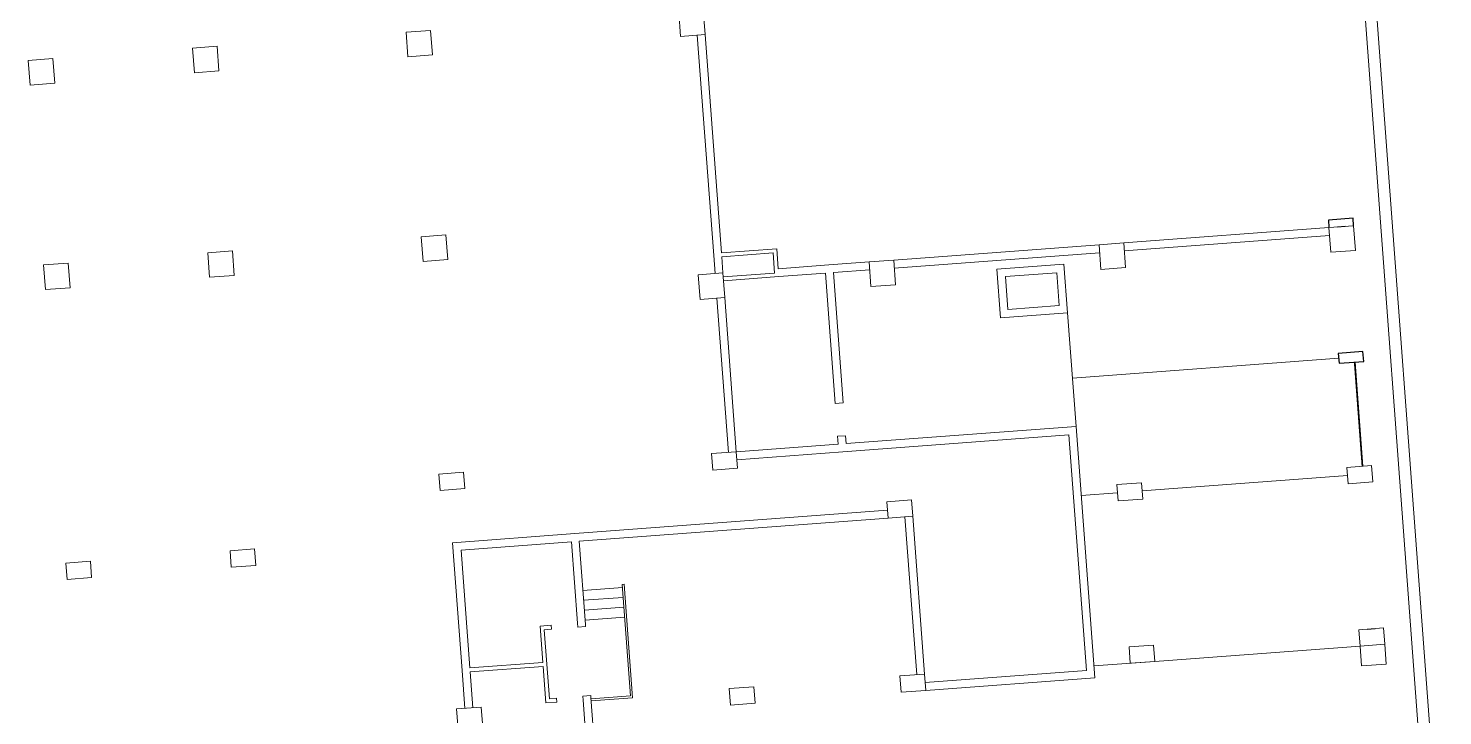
# Model space of a CAD drawing. Header units: millimetres. Extents: x 395197 to 699875, y 745 to 708816.
# Drawn here: x 592500 to 635441, y 624827 to 645687 of the extents above; entities that cross this region are included whole.
import ezdxf

# ---------------------------------------------------------------- set-up
doc = ezdxf.new("R2010")
doc.units = ezdxf.units.MM
doc.linetypes.add('DASH', pattern=[0.35, 0.25, -0.1])
for name, color, linetype, lineweight in [('COLUMN', 9, 'Continuous', 13), ('STAIR', 2, 'Continuous', 9), ('WALL', 6, 'Continuous', 20), ('修订云线', 3, 'Continuous', 9)]:
    doc.layers.add(name, color=color, linetype=linetype, lineweight=lineweight)

# ---------------------------------------------------------------- blocks, each defined once
blk = doc.blocks.new('_FZHK')
blk.add_lwpolyline([(-0.5, -0.5), (0.5, -0.5), (0.5, 0.5), (-0.5, 0.5)], close=True)

msp = doc.modelspace()

# ---------------------------------------------------------------- linework, layer by layer
at = {"color": 252, "extrusion": (0, 0, -1)}
msp.add_line((632481, 639674, 0), (632242, 639656, 0), dxfattribs=at)
at = {"color": 252}
for p, q in [((633020, 635879, 0), (632272, 635823, 0)), ((632272, 635823, 0), (632294, 635524, 0)), ((632294, 635524, 0), (633042, 635580, 0)), ((633042, 635580, 0), (633020, 635879, 0)), ((633152, 627455, 0), (633391, 627473, 0))]:
    msp.add_line(p, q, dxfattribs=at)
at = {"color": 252, "elevation": 0}
for points in [[(632735, 639693), (632718, 639925), (631970, 639869), (631987, 639637)], [(632768, 635559), (633004, 632398)]]:
    msp.add_lwpolyline(points, dxfattribs=at)
at = {"color": 252, "linetype": 'DASH', "ltscale": 0.75, "const_width": 50, "elevation": 0}
msp.add_lwpolyline([(632768, 635559), (633004, 632398)], dxfattribs=at)
at = {"layer": 'COLUMN', "color": 252, "elevation": 0}
msp.add_lwpolyline([(632935, 626938), (632980, 626339), (633727, 626395), (633683, 626994)], dxfattribs=at)
at = {"layer": 'STAIR', "color": 252}
for p, q in [((632257, 661894, 0), (635441, 619223, 0)), ((631930, 661569, 0), (635092, 619197, 0)), ((609339, 628627, 0), (610535, 628716, 0)), ((610528, 628812, 0), (610588, 628817, 0)), ((610528, 628812, 0), (610781, 625425, 0)), ((610588, 628817, 0), (610845, 625370, 0)), ((609361, 628328, 0), (610558, 628417, 0)), ((609383, 628028, 0), (610580, 628118, 0)), ((609406, 627729, 0), (610602, 627819, 0)), ((609584, 625336, 0), (610781, 625425, 0)), ((609589, 625276, 0), (610845, 625370, 0))]:
    msp.add_line(p, q, dxfattribs=at)
at = {"layer": 'WALL', "color": 252}
for p, q in [((612810, 645477, 0), (613308, 638795, 0)), ((613049, 645495, 0), (613543, 638873, 0)), ((631987, 639637, 0), (625755, 639172, 0)), ((632005, 639398, 0), (625773, 638933, 0)), ((613543, 638873, 0), (615223, 638998, 0)), ((615223, 638998, 0), (615269, 638390, 0)), ((625007, 639117, 0), (618774, 638652, 0)), ((613308, 638795, 0), (613349, 638247, 0)), ((613552, 638753, 0), (615113, 638870, 0)), ((613552, 638753, 0), (613588, 638265, 0)), ((615113, 638870, 0), (615158, 638261, 0)), ((618026, 638596, 0), (616805, 638505, 0)), ((625025, 638877, 0), (618792, 638412, 0)), ((615158, 638261, 0), (613597, 638145, 0)), ((615287, 638151, 0), (613606, 638025, 0)), ((616805, 638505, 0), (615269, 638390, 0)), ((616703, 638256, 0), (615287, 638151, 0)), ((616703, 638256, 0), (616998, 634302, 0)), ((618044, 638356, 0), (616942, 638274, 0)), ((617237, 634320, 0), (616942, 638274, 0)), ((621908, 638374, 0), (623943, 638526, 0)), ((622019, 636898, 0), (621908, 638374, 0)), ((622166, 638153, 0), (623721, 638269, 0)), ((622240, 637155, 0), (622166, 638153, 0)), ((623721, 638269, 0), (623796, 637271, 0)), ((623943, 638526, 0), (624053, 637050, 0)), ((613405, 637499, 0), (613754, 632817, 0)), ((613644, 637517, 0), (613994, 632835, 0)), ((623796, 637271, 0), (622240, 637155, 0)), ((624053, 637050, 0), (622019, 636898, 0)), ((616998, 634302, 0), (617237, 634320, 0)), ((617329, 633084, 0), (624310, 633604, 0)), ((624310, 633604, 0), (624879, 625976, 0)), ((613994, 632835, 0), (617090, 633066, 0)), ((617311, 633323, 0), (617072, 633305, 0)), ((617072, 633305, 0), (617090, 633066, 0)), ((617228, 632835, 0), (624088, 633347, 0)), ((617329, 633084, 0), (617311, 633323, 0)), ((624088, 633347, 0), (624622, 626197, 0)), ((614011, 632595, 0), (617228, 632835, 0)), ((618588, 631062, 0), (609090, 630353, 0)), ((618606, 630822, 0), (609227, 630123, 0)), ((619115, 630860, 0), (619472, 626074, 0)), ((619354, 630878, 0), (619711, 626091, 0)), ((609090, 630353, 0), (605380, 630076, 0)), ((605380, 630076, 0), (605669, 626197, 0)), ((608988, 630105, 0), (605637, 629855, 0)), ((608988, 630105, 0), (609172, 627632, 0)), ((609227, 630123, 0), (609416, 627590, 0)), ((605637, 629855, 0), (605904, 626275, 0)), ((608375, 627572, 0), (608036, 627547, 0)), ((608036, 627547, 0), (608118, 626440, 0)), ((608164, 627436, 0), (608384, 627452, 0)), ((608164, 627436, 0), (608242, 626389, 0)), ((608384, 627452, 0), (608375, 627572, 0)), ((609181, 627512, 0), (609172, 627632, 0)), ((609421, 627530, 0), (609181, 627512, 0)), ((609416, 627590, 0), (609421, 627530, 0)), ((605669, 626197, 0), (605755, 625050, 0)), ((605904, 626275, 0), (608118, 626440, 0)), ((605913, 626155, 0), (608127, 626320, 0)), ((605913, 626155, 0), (605994, 625068, 0)), ((608127, 626320, 0), (608210, 625213, 0)), ((608242, 626389, 0), (608320, 625342, 0)), ((619731, 625832, 0), (624622, 626197, 0)), ((619748, 625593, 0), (624879, 625976, 0)), ((608210, 625213, 0), (608549, 625239, 0)), ((608540, 625358, 0), (608320, 625342, 0)), ((608549, 625239, 0), (608540, 625358, 0)), ((609577, 625436, 0), (609338, 625418, 0)), ((609346, 625298, 0), (609338, 625418, 0)), ((609346, 625298, 0), (609538, 622725, 0)), ((609577, 625436, 0), (609581, 625376, 0)), ((609581, 625376, 0), (609787, 622623, 0))]:
    msp.add_line(p, q, dxfattribs=at)
at = {"layer": '修订云线', "color": 252}
for p, q in [((624310, 633604, 0), (624053, 637050, 0)), ((624201, 635070, 0), (632283, 635673, 0)), ((632549, 632113, 0), (626316, 631648, 0)), ((625568, 631593, 0), (624466, 631510, 0)), ((632935, 626938, 0), (626702, 626473, 0)), ((626702, 626473, 0), (624852, 626335, 0))]:
    msp.add_line(p, q, dxfattribs=at)

# ---------------------------------------------------------------- block references
at = {"layer": 'COLUMN', "color": 252, "xscale": 750.0000000001763, "rotation": 4.267014395991078}
for p, yscale, zscale in [((612647, 645841, 0), 750.0000000001763, 750.0000000001763), ((604370, 645223, 0), 750.0000000001763, 750.0000000001763), ((597888, 644739, 0), 750.0000000001763, 750.0000000001763), ((592902, 644367, 0), 750.0000000001763, 750.0000000001763), ((604833, 639015, 0), 750.0000000001763, 750.0000000001763), ((632389, 639291, 0), 750.0000000001763, 750.0000000001763), ((625409, 638771, 0), 750.0000000001763, 750.0000000001763), ((593365, 638160, 0), 750.0000000001763, 750.0000000001763), ((598351, 638532, 0), 750.0000000001763, 750.0000000001763), ((618428, 638250, 0), 750.0000000001763, 750.0000000001763), ((613242, 637863, 0), 750.0000000001763, 750.0000000001763), ((632923, 632141, 0), 499.9999999997227, 499.9999999999999), ((625942, 631620, 0), 499.9999999997227, 499.9999999999999), ((633290, 627215, 0), 499.9999999997227, 499.9999999999999), ((626310, 626694, 0), 499.9999999997227, 499.9999999999999)]:
    msp.add_blockref('_FZHK', p, dxfattribs=dict(at, yscale=yscale, zscale=zscale))
at = {"layer": 'COLUMN', "xscale": 750.0000000001763, "yscale": 499.9999999997227, "zscale": 499.9999999999999, "rotation": 4.267014395991078}
for p in [(613638, 632558, 0), (605361, 631940, 0), (618961, 631100, 0), (594031, 629239, 0), (599017, 629611, 0), (619356, 625814, 0), (614170, 625427, 0), (605893, 624810, 0)]:
    msp.add_blockref('_FZHK', p, dxfattribs=at)

doc.saveas('drawing.dxf')
